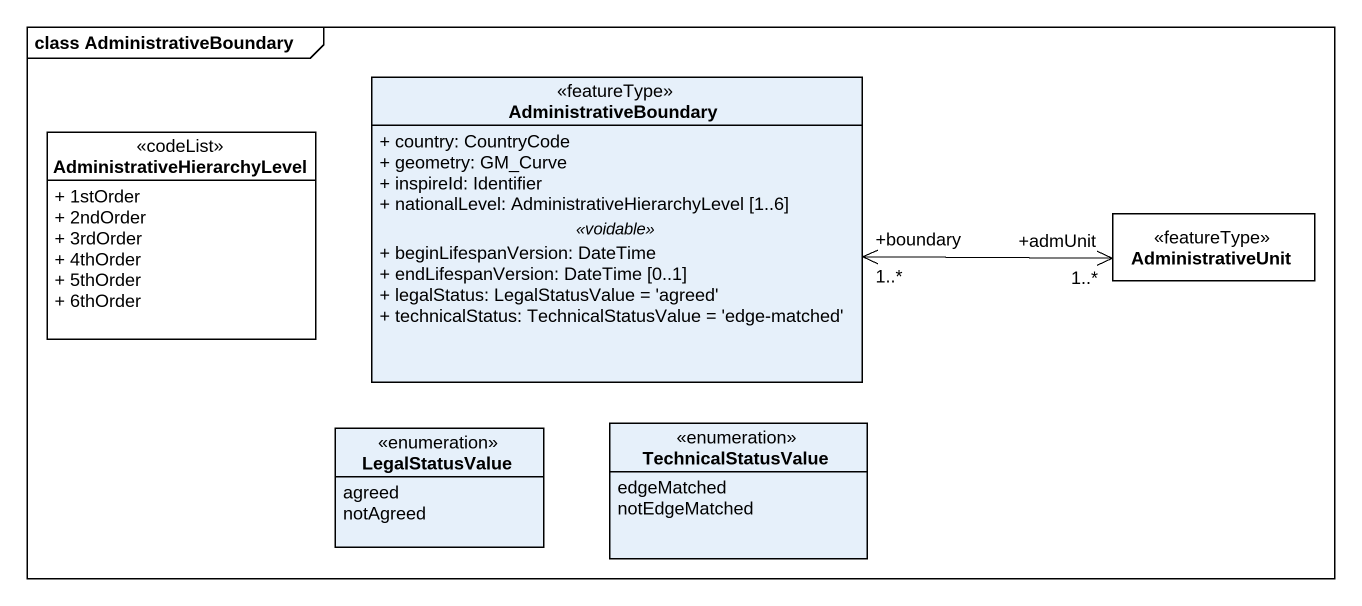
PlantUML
@startuml
mainframe class AdministrativeBoundary
hide circle
hide empty members
skinparam classAttributeIconSize 0
class AdministrativeHierarchyLevel <<codeList>> #FFFFFF {
  + 1stOrder
  + 2ndOrder
  + 3rdOrder
  + 4thOrder
  + 5thOrder
  + 6thOrder
}
class AdministrativeBoundary <<featureType>> {
  + country: CountryCode
  + geometry: GM_Curve
  + inspireId: Identifier
  + nationalLevel: AdministrativeHierarchyLevel [1..6]
  .. <<voidable>> ..
  + beginLifespanVersion: DateTime
  + endLifespanVersion: DateTime [0..1]
  + legalStatus: LegalStatusValue = 'agreed'
  + technicalStatus: TechnicalStatusValue = 'edge-matched'
}
class AdministrativeUnit <<featureType>> #FFFFFF
enum LegalStatusValue {
  agreed
  notAgreed
}
enum TechnicalStatusValue {
  edgeMatched
  notEdgeMatched
}
AdministrativeUnit "+admUnit\n1..*" <-left-> "+boundary\n1..*" AdministrativeBoundary
@enduml
